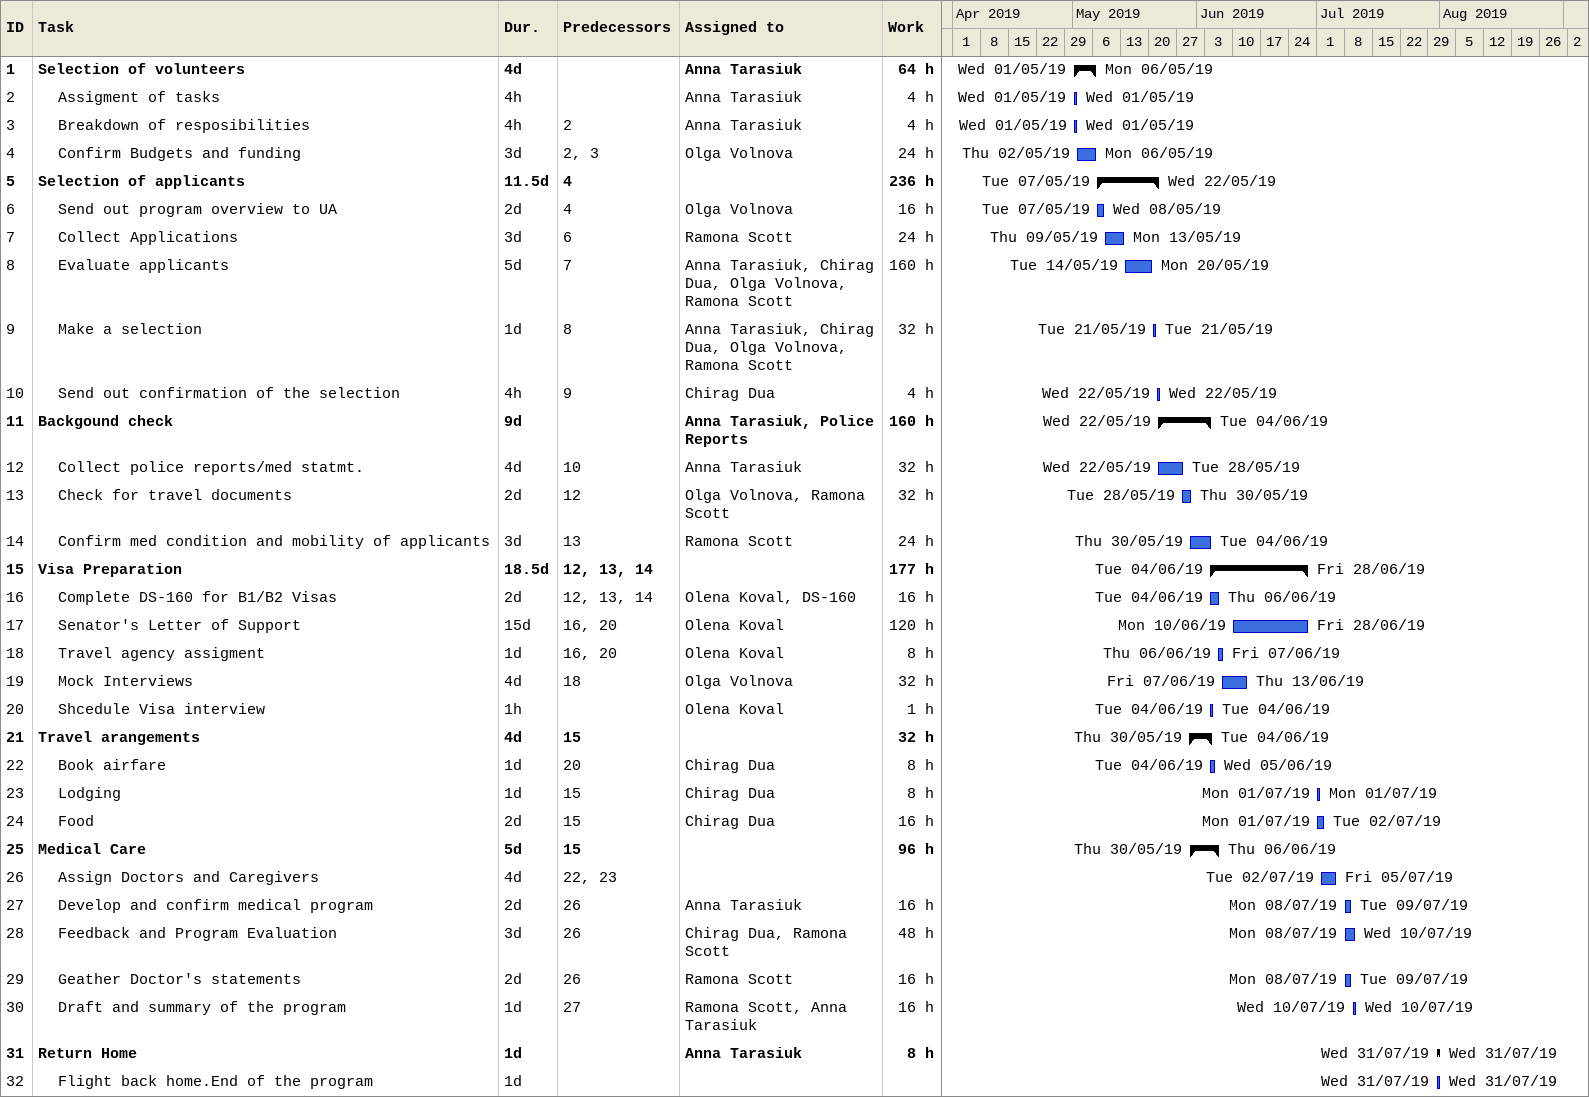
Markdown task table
| ID | Level | Task | Duration | Start | Finish | Predecessors | Resources | Work (h) |
|---|---|---|---|---|---|---|---|---|
| 1 | 1 | **Selection of volunteers** | 4d | 2019-05-01 | 2019-05-06 |  | Anna Tarasiuk | 64 |
| 2 | 2 | Assigment of tasks | 4h | 2019-05-01 | 2019-05-01 |  | Anna Tarasiuk | 4 |
| 3 | 2 | Breakdown of resposibilities | 4h | 2019-05-01 | 2019-05-01 | 2 | Anna Tarasiuk | 4 |
| 4 | 2 | Confirm Budgets and funding | 3d | 2019-05-02 | 2019-05-06 | 2, 3 | Olga Volnova | 24 |
| 5 | 1 | **Selection of applicants** | 11.5d | 2019-05-07 | 2019-05-22 | 4 |  | 236 |
| 6 | 2 | Send out program overview to UA | 2d | 2019-05-07 | 2019-05-08 | 4 | Olga Volnova | 16 |
| 7 | 2 | Collect Applications | 3d | 2019-05-09 | 2019-05-13 | 6 | Ramona Scott | 24 |
| 8 | 2 | Evaluate applicants | 5d | 2019-05-14 | 2019-05-20 | 7 | Anna Tarasiuk, Chirag Dua, Olga Volnova, Ramona Scott | 160 |
| 9 | 2 | Make a selection | 1d | 2019-05-21 | 2019-05-21 | 8 | Anna Tarasiuk, Chirag Dua, Olga Volnova, Ramona Scott | 32 |
| 10 | 2 | Send out confirmation of the selection | 4h | 2019-05-22 | 2019-05-22 | 9 | Chirag Dua | 4 |
| 11 | 1 | **Backgound check** | 9d | 2019-05-22 | 2019-06-04 |  | Anna Tarasiuk, Police Reports | 160 |
| 12 | 2 | Collect police reports/med statmt. | 4d | 2019-05-22 | 2019-05-28 | 10 | Anna Tarasiuk | 32 |
| 13 | 2 | Check for travel documents | 2d | 2019-05-28 | 2019-05-30 | 12 | Olga Volnova, Ramona Scott | 32 |
| 14 | 2 | Confirm med condition and mobility of applicants | 3d | 2019-05-30 | 2019-06-04 | 13 | Ramona Scott | 24 |
| 15 | 1 | **Visa Preparation** | 18.5d | 2019-06-04 | 2019-06-28 | 12, 13, 14 |  | 177 |
| 16 | 2 | Complete DS-160 for B1/B2 Visas | 2d | 2019-06-04 | 2019-06-06 | 12, 13, 14 | Olena Koval, DS-160 | 16 |
| 17 | 2 | Senator's Letter of Support | 15d | 2019-06-10 | 2019-06-28 | 16, 20 | Olena Koval | 120 |
| 18 | 2 | Travel agency assigment | 1d | 2019-06-06 | 2019-06-07 | 16, 20 | Olena Koval | 8 |
| 19 | 2 | Mock Interviews | 4d | 2019-06-07 | 2019-06-13 | 18 | Olga Volnova | 32 |
| 20 | 2 | Shcedule Visa interview | 1h | 2019-06-04 | 2019-06-04 |  | Olena Koval | 1 |
| 21 | 1 | **Travel arangements** | 4d | 2019-05-30 | 2019-06-04 | 15 |  | 32 |
| 22 | 2 | Book airfare | 1d | 2019-06-04 | 2019-06-05 | 20 | Chirag Dua | 8 |
| 23 | 2 | Lodging | 1d | 2019-07-01 | 2019-07-01 | 15 | Chirag Dua | 8 |
| 24 | 2 | Food | 2d | 2019-07-01 | 2019-07-02 | 15 | Chirag Dua | 16 |
| 25 | 1 | **Medical Care** | 5d | 2019-05-30 | 2019-06-06 | 15 |  | 96 |
| 26 | 2 | Assign Doctors and Caregivers | 4d | 2019-07-02 | 2019-07-05 | 22, 23 |  |  |
| 27 | 2 | Develop and confirm medical program | 2d | 2019-07-08 | 2019-07-09 | 26 | Anna Tarasiuk | 16 |
| 28 | 2 | Feedback and Program Evaluation | 3d | 2019-07-08 | 2019-07-10 | 26 | Chirag Dua, Ramona Scott | 48 |
| 29 | 2 | Geather Doctor's statements | 2d | 2019-07-08 | 2019-07-09 | 26 | Ramona Scott | 16 |
| 30 | 2 | Draft and summary of the program | 1d | 2019-07-10 | 2019-07-10 | 27 | Ramona Scott, Anna Tarasiuk | 16 |
| 31 | 1 | **Return Home** | 1d | 2019-07-31 | 2019-07-31 |  | Anna Tarasiuk | 8 |
| 32 | 2 | Flight back home.End of the program | 1d | 2019-07-31 | 2019-07-31 |  |  |  |
